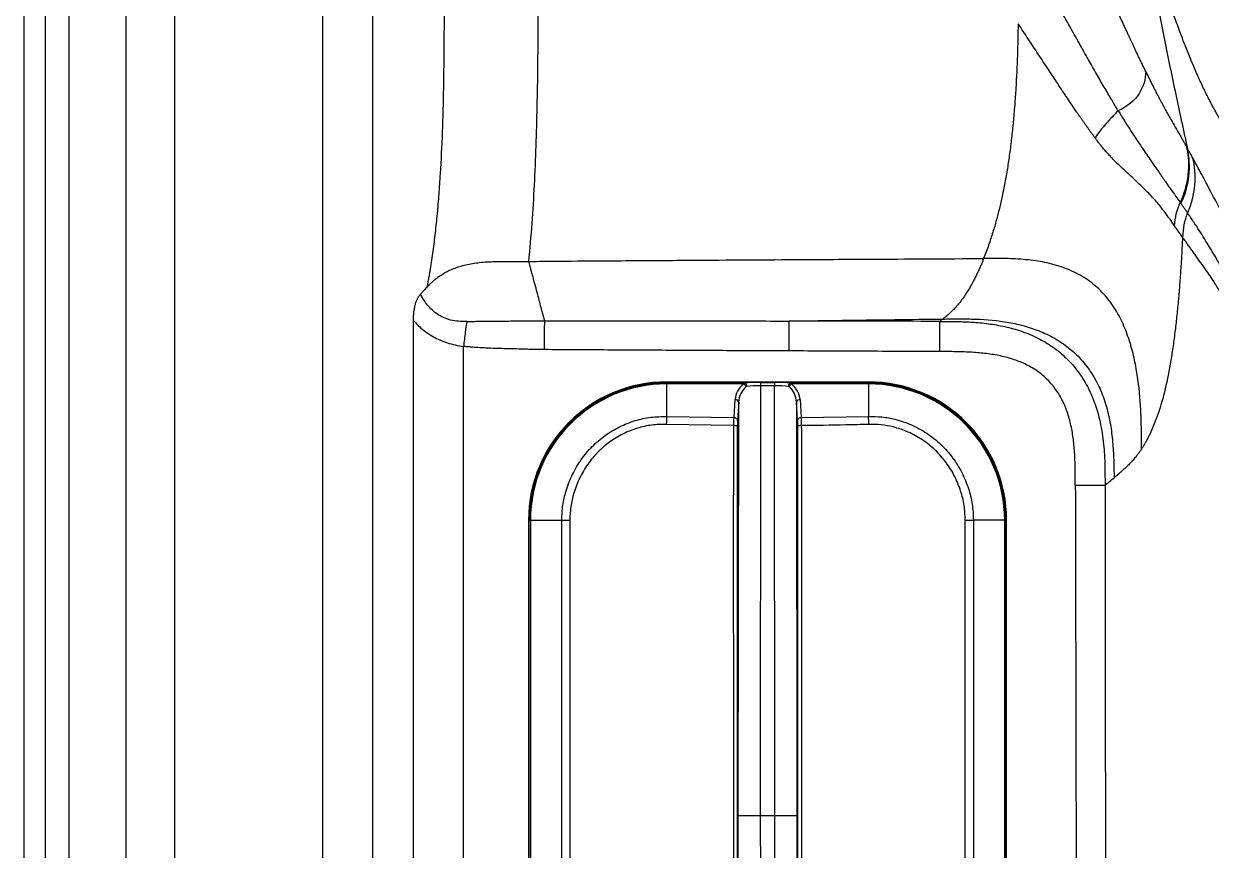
# Model space of a CAD drawing. Extents: x 0 to 84, y -21 to 126.
# Drawn here: x 0 to 10.22, y 47.45 to 54.56 of the extents above; entities that cross this region are included whole.
import ezdxf

# ---------------------------------------------------------------- set-up
doc = ezdxf.new("R2010")
doc.units = 0
doc.header["$MEASUREMENT"] = 0
doc.layers.add('1', color=4, linetype='Continuous')

# ---------------------------------------------------------------- blocks, each defined once
blk = doc.blocks.new('PRODIGY')
at = {"layer": '1', "color": 4, "linetype": 'Continuous', "lineweight": 25}
blk.add_line((0, 75.05), (0, 2.999), dxfattribs=at)
at = {"layer": '1', "color": 3, "linetype": 'Continuous', "lineweight": 25}
for p, q in [((0.184, 74.633), (0.184, 3.416)), ((0.387, 74.357), (0.387, 3.693)), ((0.878, 73.724), (0.878, 4.326)), ((1.296, 73.215), (1.296, 4.835)), ((2.57, 71.802), (2.57, 39.025)), ((3, 71.802), (3, 39.025)), ((3.355, 43.676), (3.355, 52.007)), ((3.785, 43.873), (3.785, 51.783)), ((5.533, 51.476), (5.533, 51.469)), ((7.27, 51.476), (5.533, 51.476)), ((5.533, 51.46), (5.533, 51.469)), ((5.533, 51.469), (6.202, 51.469)), ((5.533, 51.46), (5.533, 51.18)), ((6.196, 51.46), (5.533, 51.46)), ((6.342, 51.444), (6.339, 47.743)), ((6.342, 51.473), (6.342, 51.444)), ((6.342, 51.473), (6.461, 51.473)), ((6.461, 51.444), (6.342, 51.444)), ((6.461, 51.473), (6.461, 51.444)), ((6.464, 47.743), (6.461, 51.444)), ((6.601, 51.469), (7.27, 51.469)), ((7.27, 51.46), (6.607, 51.46)), ((7.27, 51.476), (7.27, 51.469)), ((7.27, 51.46), (7.27, 51.469)), ((7.27, 51.46), (7.27, 51.18)), ((6.113, 51.17), (6.123, 51.325)), ((6.681, 51.325), (6.69, 51.17)), ((6.153, 51.303), (6.143, 51.147)), ((6.149, 47.743), (6.153, 51.303)), ((6.651, 51.303), (6.654, 47.743)), ((6.66, 51.147), (6.651, 51.303)), ((6.111, 51.101), (5.53, 51.112)), ((5.533, 51.18), (6.113, 51.17)), ((6.69, 51.17), (7.27, 51.18)), ((4.344, 50.288), (4.351, 50.288)), ((4.344, 50.288), (4.344, 45.198)), ((4.351, 50.288), (4.361, 50.288)), ((4.351, 45.198), (4.351, 50.288)), ((4.361, 50.288), (4.63, 50.288)), ((4.361, 50.288), (4.361, 45.198)), ((4.63, 50.288), (4.7, 50.288)), ((4.63, 45.198), (4.63, 50.288)), ((4.7, 50.288), (4.7, 45.198)), ((8.103, 50.288), (8.173, 50.288)), ((8.103, 45.198), (8.103, 50.288)), ((8.442, 50.288), (8.173, 50.288)), ((8.173, 50.288), (8.173, 45.198)), ((8.442, 45.198), (8.442, 50.288)), ((8.442, 50.288), (8.452, 50.288)), ((8.452, 50.288), (8.452, 45.198)), ((8.459, 50.288), (8.452, 50.288)), ((8.459, 45.198), (8.459, 50.288)), ((6.153, 44.183), (6.149, 47.743)), ((6.339, 47.743), (6.149, 47.743)), ((6.339, 47.743), (6.342, 44.041)), ((6.464, 47.743), (6.339, 47.743)), ((6.461, 44.041), (6.464, 47.743)), ((6.654, 47.743), (6.464, 47.743)), ((6.654, 47.743), (6.651, 44.183))]:
    blk.add_line(p, q, dxfattribs=at)
for centre, radius, start, end in [((5.533, 50.288), 1.189, 90, 180), ((5.533, 50.288), 1.181, 90, 180), ((5.533, 50.288), 1.172, 90, 180), ((6.172, 51.418), 0.0485, 23.7858, 59.6806), ((6.193, 51.442), 0.0287, 355.137, 70.5839), ((6.61, 51.442), 0.0287, 109.4161, 184.863), ((6.631, 51.418), 0.0485, 120.3194, 156.2142), ((7.27, 50.288), 1.189, 0, 90), ((7.27, 50.288), 1.181, 0, 90), ((7.27, 50.288), 1.172, 0, 90), ((6.125, 51.297), 0.0283, 11.3212, 94.4408), ((6.678, 51.297), 0.0283, 85.5592, 168.6788), ((7.64, 51.054), 2.111, 176.5583, 178.4084), ((6.118, 50.982), 0.119, 78.5673, 93.1635), ((6.115, 51.141), 0.0283, 11.3136, 94.4442), ((6.688, 51.141), 0.0283, 85.5558, 168.6864), ((6.685, 50.982), 0.119, 86.8365, 101.4327), ((5.163, 51.054), 2.111, 1.5916, 3.4417)]:
    blk.add_arc(centre, radius, start, end, dxfattribs=at)
for centre, major_axis, ratio, start_param, end_param in [((6.342, 51.315), (0.22, 0.001), 0.878974, 2.293313, 3.084043), ((6.342, 51.292), (0.005, 0.194), 0.98006, 0.751525, 1.542255), ((6.342, 51.454), (0.22, 0), 0.087624, 1.570705, 2.259727), ((6.342, 51.424), (0.19, 0), 0.104015, 1.570675, 2.259698), ((6.461, 51.454), (0.22, 0), 0.087624, 0.881865, 1.570888), ((6.461, 51.424), (0.19, 0), 0.104015, 0.881895, 1.570917), ((6.461, 51.292), (-0.005, 0.194), 0.98006, 4.740931, 5.531661), ((6.461, 51.315), (0.22, -0.001), 0.878974, 0.05755, 0.848279)]:
    blk.add_ellipse(centre, major_axis=major_axis, ratio=ratio, start_param=start_param, end_param=end_param, dxfattribs=at)
for points, knots in [([(9.642, 55.398), (9.645, 55.374), (9.653, 55.326), (9.664, 55.256), (9.675, 55.189), (9.685, 55.126), (9.696, 55.065), (9.706, 55.008), (9.715, 54.953), (9.736, 54.836), (9.77, 54.658), (9.817, 54.421), (9.865, 54.186), (9.913, 53.956), (9.963, 53.723), (9.997, 53.569), (10.014, 53.489)], [0, 0, 0, 0, 0.038056, 0.074508, 0.109355, 0.142595, 0.174229, 0.204254, 0.232669, 0.259474, 0.388228, 0.511954, 0.633461, 0.758118, 0.874025, 1, 1, 1, 1]), ([(10.416, 53.565), (10.413, 53.569), (10.407, 53.576), (10.398, 53.587), (10.389, 53.599), (10.38, 53.611), (10.37, 53.624), (10.361, 53.636), (10.352, 53.65), (10.343, 53.663), (10.333, 53.677), (10.324, 53.691), (10.315, 53.706), (10.305, 53.721), (10.296, 53.736), (10.287, 53.752), (10.277, 53.768), (10.268, 53.784), (10.259, 53.8), (10.25, 53.817), (10.24, 53.834), (10.231, 53.851), (10.222, 53.868), (10.213, 53.886), (10.189, 53.932), (10.151, 54.008), (10.1, 54.119), (10.051, 54.235), (10.013, 54.326), (9.982, 54.407), (9.959, 54.466), (9.933, 54.536), (9.907, 54.606), (9.868, 54.714), (9.824, 54.842), (9.775, 54.987), (9.73, 55.123), (9.69, 55.247), (9.66, 55.339), (9.646, 55.384), (9.642, 55.398)], [0, 0, 0, 0, 0.010248, 0.020501, 0.030766, 0.041052, 0.051367, 0.06172, 0.072115, 0.082556, 0.093047, 0.103587, 0.114172, 0.124797, 0.135452, 0.146125, 0.156802, 0.167485, 0.178181, 0.188895, 0.19963, 0.210389, 0.221174, 0.231985, 0.242818, 0.305327, 0.368201, 0.431256, 0.494487, 0.514737, 0.55781, 0.586309, 0.621156, 0.664976, 0.74773, 0.809815, 0.874015, 0.939337, 0.981312, 1, 1, 1, 1]), ([(3.473, 52.295), (3.475, 52.308), (3.48, 52.335), (3.487, 52.374), (3.494, 52.411), (3.502, 52.462), (3.512, 52.525), (3.527, 52.629), (3.544, 52.762), (3.561, 52.925), (3.575, 53.094), (3.591, 53.328), (3.606, 53.633), (3.615, 54.01), (3.619, 54.33), (3.62, 54.596), (3.621, 54.79), (3.621, 55.002), (3.621, 55.141), (3.621, 55.222)], [0, 0, 0, 0, 0.01443, 0.02842, 0.041973, 0.05509, 0.082082, 0.109455, 0.164274, 0.221257, 0.278187, 0.338167, 0.460583, 0.588406, 0.721271, 0.785045, 0.858677, 0.917458, 1, 1, 1, 1]), ([(4.347, 52.514), (4.368, 52.731), (4.384, 52.95), (4.407, 53.395), (4.414, 53.619), (4.424, 54.072), (4.426, 54.301), (4.428, 54.648), (4.428, 54.765), (4.429, 54.998), (4.429, 55.116), (4.429, 55.234)], [0, 0, 0, 0, 0.25, 0.25, 0.5, 0.5, 0.75, 0.75, 0.875, 0.875, 1, 1, 1, 1]), ([(9.656, 54.148), (9.653, 54.154), (9.648, 54.165), (9.64, 54.181), (9.632, 54.197), (9.624, 54.213), (9.617, 54.229), (9.609, 54.244), (9.602, 54.259), (9.595, 54.274), (9.588, 54.289), (9.581, 54.303), (9.575, 54.317), (9.568, 54.331), (9.562, 54.344), (9.556, 54.357), (9.55, 54.37), (9.544, 54.382), (9.539, 54.394), (9.533, 54.406), (9.528, 54.417), (9.523, 54.427), (9.519, 54.438), (9.514, 54.448), (9.51, 54.457), (9.505, 54.466), (9.501, 54.475), (9.498, 54.483), (9.494, 54.49), (9.491, 54.497), (9.488, 54.504), (9.485, 54.51), (9.482, 54.516), (9.48, 54.521), (9.477, 54.526), (9.475, 54.531), (9.474, 54.534), (9.472, 54.538), (9.471, 54.541), (9.47, 54.543), (9.469, 54.545), (9.451, 54.583), (9.416, 54.659), (9.368, 54.761), (9.326, 54.851), (9.288, 54.93), (9.263, 54.983), (9.251, 55.009)], [0, 0, 0, 0, 0.021815, 0.043123, 0.063942, 0.084282, 0.104149, 0.123548, 0.142478, 0.160938, 0.178924, 0.196435, 0.213465, 0.23001, 0.246066, 0.261629, 0.276696, 0.291261, 0.305322, 0.318875, 0.331917, 0.344444, 0.356454, 0.367944, 0.378909, 0.389347, 0.399251, 0.408618, 0.417443, 0.425724, 0.433456, 0.440637, 0.447263, 0.453334, 0.458845, 0.463797, 0.468186, 0.472012, 0.475274, 0.477969, 0.480099, 0.481661, 0.608873, 0.737759, 0.824708, 0.912064, 1, 1, 1, 1]), ([(9.419, 53.81), (9.415, 53.816), (9.408, 53.829), (9.397, 53.848), (9.385, 53.867), (9.373, 53.887), (9.355, 53.917), (9.33, 53.96), (9.298, 54.014), (9.265, 54.071), (9.22, 54.149), (9.173, 54.233), (9.122, 54.321), (9.082, 54.394), (9.041, 54.466), (8.99, 54.557), (8.933, 54.658), (8.89, 54.735), (8.87, 54.77)], [0, 0, 0, 0, 0.020751, 0.041882, 0.063432, 0.085431, 0.107902, 0.162035, 0.222572, 0.281859, 0.342365, 0.468099, 0.542032, 0.615894, 0.690563, 0.765803, 0.893647, 1, 1, 1, 1]), ([(8.558, 54.559), (8.556, 54.472), (8.554, 54.381), (8.548, 54.194), (8.544, 54.099), (8.535, 53.955), (8.532, 53.907), (8.524, 53.81), (8.52, 53.762), (8.511, 53.667), (8.506, 53.621), (8.496, 53.53), (8.49, 53.485), (8.478, 53.398), (8.472, 53.355), (8.462, 53.293), (8.458, 53.272), (8.451, 53.231), (8.447, 53.211), (8.436, 53.151), (8.428, 53.113), (8.413, 53.039), (8.405, 53.004), (8.388, 52.936), (8.379, 52.902), (8.365, 52.851), (8.361, 52.834), (8.351, 52.8), (8.345, 52.782), (8.329, 52.729), (8.317, 52.692), (8.291, 52.617), (8.277, 52.579), (8.261, 52.539)], [0, 0, 0, 0, 0.125, 0.125, 0.25, 0.25, 0.3125, 0.3125, 0.375, 0.375, 0.4375, 0.4375, 0.5, 0.5, 0.5625, 0.5625, 0.59375, 0.59375, 0.625, 0.625, 0.6875, 0.6875, 0.75, 0.75, 0.8125, 0.8125, 0.84375, 0.84375, 0.875, 0.875, 0.9375, 0.9375, 1, 1, 1, 1]), ([(9.22, 53.577), (9.215, 53.583), (9.205, 53.597), (9.19, 53.617), (9.175, 53.638), (9.16, 53.66), (9.145, 53.681), (9.129, 53.704), (9.113, 53.727), (9.096, 53.75), (9.08, 53.774), (9.055, 53.81), (9.022, 53.858), (8.982, 53.918), (8.94, 53.98), (8.886, 54.063), (8.816, 54.169), (8.731, 54.297), (8.645, 54.428), (8.587, 54.515), (8.558, 54.559)], [0, 0, 0, 0, 0.021281, 0.042967, 0.065067, 0.087592, 0.110552, 0.133954, 0.157807, 0.182118, 0.20689, 0.232128, 0.292149, 0.354375, 0.415893, 0.481001, 0.602996, 0.736712, 0.868182, 1, 1, 1, 1]), ([(9.656, 54.148), (9.659, 54.142), (9.664, 54.13), (9.673, 54.113), (9.681, 54.096), (9.69, 54.079), (9.698, 54.062), (9.707, 54.045), (9.715, 54.029), (9.723, 54.013), (9.731, 53.998), (9.739, 53.982), (9.746, 53.967), (9.754, 53.952), (9.762, 53.938), (9.769, 53.923), (9.783, 53.897), (9.803, 53.861), (9.827, 53.816), (9.85, 53.774), (9.879, 53.724), (9.913, 53.665), (9.943, 53.614), (9.965, 53.574), (9.981, 53.547), (9.996, 53.521), (10.005, 53.505), (10.01, 53.497)], [0, 0, 0, 0, 0.0159855, 0.0319623, 0.0479339, 0.0639037, 0.0798756, 0.0958534, 0.1118409, 0.1278423, 0.1438617, 0.1599032, 0.1759713, 0.1920702, 0.2082043, 0.224378, 0.2405958, 0.2986225, 0.3595535, 0.4182803, 0.480758, 0.6000624, 0.7337798, 0.8022047, 0.8693764, 0.9353153, 1, 1, 1, 1]), ([(9.419, 53.81), (9.383, 53.776), (9.348, 53.738), (9.28, 53.659), (9.248, 53.618), (9.22, 53.577)], [0, 0, 0, 0, 0.5, 0.5, 1, 1, 1, 1]), ([(9.419, 53.81), (9.453, 53.754), (9.486, 53.701), (9.551, 53.602), (9.581, 53.556), (9.639, 53.471), (9.666, 53.431), (9.716, 53.359), (9.739, 53.326), (9.77, 53.28), (9.78, 53.265), (9.8, 53.237), (9.809, 53.224), (9.827, 53.198), (9.836, 53.185), (9.852, 53.161), (9.86, 53.15), (9.884, 53.116), (9.899, 53.096), (9.927, 53.057), (9.94, 53.039), (9.953, 53.021)], [0, 0, 0, 0, 0.125, 0.125, 0.25, 0.25, 0.375, 0.375, 0.5, 0.5, 0.5625, 0.5625, 0.625, 0.625, 0.6875, 0.6875, 0.75, 0.75, 0.875, 0.875, 1, 1, 1, 1]), ([(9.904, 52.82), (9.9, 52.825), (9.893, 52.836), (9.882, 52.852), (9.871, 52.868), (9.859, 52.885), (9.847, 52.901), (9.835, 52.917), (9.823, 52.934), (9.811, 52.95), (9.792, 52.974), (9.766, 53.006), (9.72, 53.06), (9.666, 53.117), (9.603, 53.178), (9.552, 53.226), (9.499, 53.275), (9.442, 53.327), (9.394, 53.373), (9.356, 53.413), (9.327, 53.444), (9.299, 53.476), (9.275, 53.504), (9.255, 53.53), (9.237, 53.553), (9.225, 53.569), (9.22, 53.577)], [0, 0, 0, 0, 0.03338, 0.066303, 0.098767, 0.130765, 0.162288, 0.193329, 0.223874, 0.253915, 0.283438, 0.353035, 0.419425, 0.549573, 0.613887, 0.672602, 0.733297, 0.787951, 0.842966, 0.869909, 0.896444, 0.922451, 0.948626, 0.965437, 0.982553, 1, 1, 1, 1]), ([(9.953, 53.021), (9.989, 53.096), (10.012, 53.176), (10.031, 53.337), (10.027, 53.419), (10.01, 53.497)], [0, 0, 0, 0, 0.5, 0.5, 1, 1, 1, 1]), ([(9.959, 53.012), (9.995, 53.087), (10.018, 53.167), (10.036, 53.329), (10.032, 53.411), (10.014, 53.489)], [0, 0, 0, 0, 0.5, 0.5, 1, 1, 1, 1]), ([(10.057, 53.412), (10.05, 53.425), (10.043, 53.437), (10.032, 53.457), (10.029, 53.463), (10.021, 53.476), (10.018, 53.483), (10.014, 53.489)], [0, 0, 0, 0, 0.5, 0.5, 0.75, 0.75, 1, 1, 1, 1]), ([(10.057, 53.412), (10.077, 53.333), (10.083, 53.252), (10.069, 53.089), (10.049, 53.008), (10.016, 52.932)], [0, 0, 0, 0, 0.5, 0.5, 1, 1, 1, 1]), ([(10.665, 52.365), (10.657, 52.376), (10.649, 52.388), (10.633, 52.41), (10.625, 52.421), (10.603, 52.453), (10.589, 52.474), (10.568, 52.504), (10.562, 52.514), (10.552, 52.529), (10.548, 52.534), (10.542, 52.544), (10.538, 52.549), (10.532, 52.559), (10.529, 52.564), (10.522, 52.573), (10.519, 52.578), (10.513, 52.588), (10.51, 52.593), (10.503, 52.603), (10.5, 52.608), (10.494, 52.618), (10.491, 52.623), (10.485, 52.632), (10.482, 52.637), (10.472, 52.652), (10.466, 52.662), (10.448, 52.691), (10.437, 52.711), (10.413, 52.751), (10.401, 52.771), (10.378, 52.812), (10.366, 52.833), (10.331, 52.897), (10.308, 52.94), (10.261, 53.028), (10.238, 53.073), (10.207, 53.131), (10.201, 53.142), (10.189, 53.166), (10.183, 53.178), (10.164, 53.213), (10.151, 53.237), (10.125, 53.286), (10.112, 53.311), (10.085, 53.361), (10.071, 53.386), (10.057, 53.412)], [0, 0, 0, 0, 0.03125, 0.03125, 0.0625, 0.0625, 0.125, 0.125, 0.15625, 0.15625, 0.171875, 0.171875, 0.1875, 0.1875, 0.203125, 0.203125, 0.21875, 0.21875, 0.234375, 0.234375, 0.25, 0.25, 0.265625, 0.265625, 0.28125, 0.28125, 0.3125, 0.3125, 0.375, 0.375, 0.4375, 0.4375, 0.5, 0.5, 0.625, 0.625, 0.75, 0.75, 0.78125, 0.78125, 0.8125, 0.8125, 0.875, 0.875, 0.9375, 0.9375, 1, 1, 1, 1]), ([(10.016, 52.932), (10.011, 52.939), (10.001, 52.953), (9.987, 52.973), (9.973, 52.993), (9.964, 53.006), (9.959, 53.012)], [0, 0, 0, 0, 0.263498, 0.518007, 0.763519, 1, 1, 1, 1]), ([(10.016, 52.932), (10.002, 52.9), (9.992, 52.865), (9.978, 52.794), (9.974, 52.758), (9.973, 52.722)], [0, 0, 0, 0, 0.5, 0.5, 1, 1, 1, 1]), ([(10.629, 51.872), (10.627, 51.877), (10.621, 51.887), (10.613, 51.902), (10.605, 51.917), (10.596, 51.933), (10.588, 51.949), (10.579, 51.965), (10.57, 51.982), (10.553, 52.013), (10.528, 52.059), (10.497, 52.118), (10.464, 52.178), (10.433, 52.236), (10.399, 52.298), (10.365, 52.361), (10.327, 52.429), (10.289, 52.496), (10.249, 52.565), (10.207, 52.635), (10.164, 52.705), (10.125, 52.768), (10.092, 52.818), (10.066, 52.858), (10.041, 52.895), (10.024, 52.92), (10.016, 52.932)], [0, 0, 0, 0, 0.013457, 0.027514, 0.042138, 0.057309, 0.073025, 0.089303, 0.10618, 0.123706, 0.184129, 0.248203, 0.3094, 0.372905, 0.428714, 0.497801, 0.560277, 0.622786, 0.689021, 0.748009, 0.813166, 0.873672, 0.907803, 0.940299, 0.971025, 1, 1, 1, 1]), ([(9.973, 52.722), (9.969, 52.728), (9.961, 52.739), (9.949, 52.755), (9.938, 52.772), (9.926, 52.788), (9.915, 52.804), (9.908, 52.815), (9.904, 52.82)], [0, 0, 0, 0, 0.17802, 0.351251, 0.519919, 0.684193, 0.844193, 1, 1, 1, 1]), ([(9.973, 52.722), (9.972, 52.71), (9.971, 52.687), (9.969, 52.652), (9.967, 52.618), (9.966, 52.584), (9.964, 52.551), (9.962, 52.518), (9.96, 52.485), (9.955, 52.418), (9.948, 52.319), (9.937, 52.184), (9.924, 52.052), (9.909, 51.918), (9.892, 51.787), (9.865, 51.614), (9.825, 51.412), (9.775, 51.237), (9.73, 51.115), (9.702, 51.05), (9.68, 51.006), (9.666, 50.978), (9.651, 50.951), (9.636, 50.925), (9.625, 50.909), (9.62, 50.901)], [0, 0, 0, 0, 0.014591, 0.029033, 0.043329, 0.057479, 0.071484, 0.085346, 0.099067, 0.112648, 0.170644, 0.227674, 0.289251, 0.349257, 0.414194, 0.478075, 0.612296, 0.747318, 0.81219, 0.877761, 0.901808, 0.926048, 0.95049, 0.975138, 1, 1, 1, 1]), ([(10.58, 51.693), (10.579, 51.696), (10.577, 51.704), (10.573, 51.715), (10.569, 51.727), (10.565, 51.738), (10.561, 51.749), (10.556, 51.761), (10.549, 51.78), (10.538, 51.807), (10.519, 51.851), (10.495, 51.904), (10.466, 51.963), (10.435, 52.022), (10.404, 52.077), (10.371, 52.134), (10.337, 52.191), (10.3, 52.25), (10.262, 52.31), (10.222, 52.371), (10.178, 52.435), (10.133, 52.498), (10.093, 52.555), (10.062, 52.599), (10.039, 52.63), (10.017, 52.661), (9.995, 52.691), (9.98, 52.712), (9.973, 52.722)], [0, 0, 0, 0, 0.00801, 0.016302, 0.024874, 0.033724, 0.04285, 0.052251, 0.061925, 0.091271, 0.123085, 0.181505, 0.247545, 0.306032, 0.371989, 0.428628, 0.497149, 0.559741, 0.622376, 0.690569, 0.747845, 0.814376, 0.873612, 0.901325, 0.92779, 0.953039, 0.9771, 1, 1, 1, 1]), ([(4.347, 52.514), (4.433, 52.515), (4.661, 52.517), (5.086, 52.52), (5.586, 52.523), (6.103, 52.527), (6.653, 52.53), (7.371, 52.534), (7.931, 52.537), (8.261, 52.539)], [0, 0, 0, 0, 0.0661614, 0.1746821, 0.3254313, 0.449573, 0.5709132, 0.7467566, 1, 1, 1, 1]), ([(8.261, 52.539), (8.257, 52.53), (8.25, 52.511), (8.238, 52.482), (8.225, 52.452), (8.21, 52.42), (8.194, 52.387), (8.175, 52.348), (8.14, 52.283), (8.098, 52.218), (8.046, 52.148), (8.005, 52.102), (7.966, 52.064), (7.937, 52.04), (7.919, 52.026), (7.909, 52.018)], [0, 0, 0, 0, 0.035666, 0.074099, 0.115213, 0.158914, 0.205091, 0.253629, 0.325629, 0.497131, 0.580779, 0.742601, 0.827402, 0.913549, 1, 1, 1, 1]), ([(9.62, 50.901), (9.62, 50.95), (9.62, 51), (9.618, 51.099), (9.617, 51.149), (9.611, 51.298), (9.603, 51.398), (9.582, 51.548), (9.574, 51.598), (9.553, 51.697), (9.541, 51.747), (9.512, 51.844), (9.496, 51.893), (9.456, 51.988), (9.433, 52.035), (9.381, 52.124), (9.352, 52.167), (9.302, 52.226), (9.284, 52.245), (9.247, 52.282), (9.227, 52.3), (9.166, 52.35), (9.122, 52.379), (9.028, 52.43), (8.978, 52.451), (8.876, 52.485), (8.822, 52.499), (8.713, 52.519), (8.658, 52.526), (8.545, 52.535), (8.488, 52.538), (8.374, 52.54), (8.317, 52.539), (8.261, 52.539)], [0, 0, 0, 0, 0.0625, 0.0625, 0.125, 0.125, 0.25, 0.25, 0.3125, 0.3125, 0.375, 0.375, 0.4375, 0.4375, 0.5, 0.5, 0.5625, 0.5625, 0.59375, 0.59375, 0.625, 0.625, 0.6875, 0.6875, 0.75, 0.75, 0.8125, 0.8125, 0.875, 0.875, 0.9375, 0.9375, 1, 1, 1, 1]), ([(3.473, 52.295), (3.473, 52.296), (3.476, 52.298), (3.481, 52.304), (3.49, 52.313), (3.502, 52.324), (3.514, 52.336), (3.525, 52.346), (3.535, 52.355), (3.544, 52.361), (3.55, 52.366), (3.554, 52.37), (3.559, 52.373), (3.565, 52.378), (3.582, 52.39), (3.624, 52.418), (3.698, 52.455), (3.803, 52.487), (3.922, 52.507), (4.031, 52.513), (4.124, 52.514), (4.184, 52.514), (4.234, 52.514), (4.27, 52.514), (4.308, 52.514), (4.333, 52.514), (4.347, 52.514)], [0, 0, 0, 0, 0.00448, 0.014693, 0.029384, 0.058774, 0.078523, 0.097986, 0.117386, 0.132124, 0.139888, 0.148202, 0.155307, 0.161939, 0.176778, 0.236551, 0.357915, 0.4816, 0.607609, 0.736038, 0.797978, 0.86688, 0.898196, 0.933157, 0.963346, 1, 1, 1, 1]), ([(4.484, 52.003), (4.483, 52.006), (4.481, 52.012), (4.479, 52.021), (4.476, 52.03), (4.474, 52.04), (4.471, 52.049), (4.468, 52.059), (4.466, 52.07), (4.463, 52.08), (4.456, 52.105), (4.445, 52.146), (4.428, 52.211), (4.409, 52.282), (4.392, 52.345), (4.378, 52.397), (4.368, 52.435), (4.358, 52.474), (4.351, 52.5), (4.347, 52.514)], [0, 0, 0, 0, 0.029794, 0.05907, 0.087832, 0.116089, 0.143858, 0.171158, 0.19801, 0.224436, 0.25046, 0.377851, 0.50399, 0.630151, 0.755085, 0.815957, 0.878657, 0.93398, 1, 1, 1, 1]), ([(3.355, 52.007), (3.355, 52.018), (3.355, 52.04), (3.357, 52.074), (3.361, 52.107), (3.368, 52.139), (3.377, 52.168), (3.388, 52.194), (3.399, 52.212), (3.408, 52.224), (3.413, 52.229), (3.415, 52.232)], [0, 0, 0, 0, 0.122098, 0.246432, 0.375756, 0.501376, 0.629348, 0.75476, 0.878119, 0.939166, 1, 1, 1, 1]), ([(3.473, 52.295), (3.468, 52.29), (3.458, 52.28), (3.444, 52.265), (3.43, 52.249), (3.42, 52.238), (3.415, 52.232)], [0, 0, 0, 0, 0.24093, 0.487888, 0.7409, 1, 1, 1, 1]), ([(3.812, 51.997), (3.787, 51.997), (3.763, 51.997), (3.717, 52.001), (3.695, 52.004), (3.652, 52.015), (3.631, 52.022), (3.593, 52.04), (3.576, 52.05), (3.543, 52.072), (3.528, 52.084), (3.5, 52.11), (3.487, 52.124), (3.452, 52.167), (3.432, 52.199), (3.415, 52.232)], [0, 0, 0, 0, 0.125, 0.125, 0.25, 0.25, 0.375, 0.375, 0.5, 0.5, 0.625, 0.625, 0.75, 0.75, 1, 1, 1, 1]), ([(7.909, 52.018), (7.956, 52.019), (8.003, 52.02), (8.097, 52.019), (8.145, 52.019), (8.288, 52.014), (8.383, 52.006), (8.524, 51.981), (8.571, 51.97), (8.664, 51.944), (8.711, 51.928), (8.778, 51.9), (8.8, 51.89), (8.844, 51.868), (8.865, 51.856), (8.928, 51.819), (8.968, 51.791), (9.043, 51.729), (9.079, 51.694), (9.143, 51.619), (9.173, 51.579), (9.225, 51.495), (9.248, 51.451), (9.287, 51.359), (9.304, 51.311), (9.332, 51.213), (9.343, 51.163), (9.36, 51.062), (9.366, 51.011), (9.375, 50.909), (9.378, 50.857), (9.382, 50.755), (9.383, 50.704), (9.384, 50.653)], [0, 0, 0, 0, 0.0625, 0.0625, 0.125, 0.125, 0.25, 0.25, 0.3125, 0.3125, 0.375, 0.375, 0.40625, 0.40625, 0.4375, 0.4375, 0.5, 0.5, 0.5625, 0.5625, 0.625, 0.625, 0.6875, 0.6875, 0.75, 0.75, 0.8125, 0.8125, 0.875, 0.875, 0.9375, 0.9375, 1, 1, 1, 1]), ([(3.355, 52.007), (3.365, 51.994), (3.377, 51.981), (3.401, 51.956), (3.414, 51.944), (3.443, 51.92), (3.458, 51.909), (3.49, 51.887), (3.507, 51.876), (3.543, 51.856), (3.562, 51.847), (3.602, 51.829), (3.624, 51.821), (3.667, 51.807), (3.69, 51.801), (3.737, 51.79), (3.761, 51.786), (3.785, 51.783)], [0, 0, 0, 0, 0.125, 0.125, 0.25, 0.25, 0.375, 0.375, 0.5, 0.5, 0.625, 0.625, 0.75, 0.75, 0.875, 0.875, 1, 1, 1, 1]), ([(3.812, 51.997), (3.808, 51.972), (3.804, 51.939), (3.795, 51.865), (3.79, 51.824), (3.785, 51.783)], [0, 0, 0, 0, 0.5, 0.5, 1, 1, 1, 1]), ([(3.812, 51.997), (3.819, 51.997), (3.831, 51.997), (3.858, 51.998), (3.904, 51.999), (3.971, 51.999), (4.055, 52), (4.155, 52.001), (4.25, 52.002), (4.329, 52.003), (4.376, 52.003), (4.412, 52.003), (4.447, 52.003), (4.471, 52.003), (4.484, 52.003)], [0, 0, 0, 0, 0.03224, 0.057461, 0.117675, 0.241412, 0.355122, 0.492753, 0.685918, 0.782938, 0.843991, 0.89204, 0.945916, 1, 1, 1, 1]), ([(4.482, 51.755), (4.482, 51.781), (4.482, 51.807), (4.482, 51.856), (4.483, 51.88), (4.483, 51.923), (4.483, 51.943), (4.483, 51.977), (4.484, 51.992), (4.484, 52.003)], [0, 0, 0, 0, 0.25, 0.25, 0.5, 0.5, 0.75, 0.75, 1, 1, 1, 1]), ([(4.484, 52.003), (4.567, 52.003), (4.743, 52.003), (5.009, 52.003), (5.275, 52.003), (5.575, 52.002), (5.903, 52.002), (6.256, 52.002), (6.481, 52.001), (6.588, 52.001)], [0, 0, 0, 0, 0.1182168, 0.2518962, 0.3790017, 0.4971619, 0.6793635, 0.8470597, 1, 1, 1, 1]), ([(6.587, 51.744), (6.587, 51.771), (6.587, 51.799), (6.588, 51.852), (6.588, 51.877), (6.588, 51.923), (6.588, 51.944), (6.588, 51.978), (6.588, 51.991), (6.588, 52.001)], [0, 0, 0, 0, 0.25, 0.25, 0.5, 0.5, 0.75, 0.75, 1, 1, 1, 1]), ([(6.588, 52.001), (6.809, 52.004), (7.03, 52.007), (7.47, 52.013), (7.69, 52.016), (7.909, 52.018)], [0, 0, 0, 0, 0.5, 0.5, 1, 1, 1, 1]), ([(7.883, 51.738), (7.883, 51.767), (7.883, 51.795), (7.883, 51.849), (7.883, 51.875), (7.883, 51.921), (7.883, 51.942), (7.883, 51.976), (7.883, 51.989), (7.884, 51.998)], [0, 0, 0, 0, 0.25, 0.25, 0.5, 0.5, 0.75, 0.75, 1, 1, 1, 1]), ([(7.884, 51.998), (7.899, 51.998), (7.931, 51.998), (7.978, 51.998), (8.024, 51.997), (8.069, 51.996), (8.114, 51.994), (8.192, 51.99), (8.302, 51.98), (8.446, 51.955), (8.588, 51.916), (8.728, 51.858), (8.858, 51.781), (8.975, 51.684), (9.076, 51.569), (9.156, 51.441), (9.217, 51.302), (9.255, 51.175), (9.284, 51.03), (9.297, 50.911), (9.303, 50.8), (9.305, 50.731), (9.305, 50.66), (9.306, 50.613), (9.306, 50.589)], [0, 0, 0, 0, 0.020265, 0.040268, 0.060003, 0.079463, 0.098641, 0.117532, 0.179412, 0.239788, 0.304582, 0.368887, 0.433024, 0.497531, 0.56243, 0.628029, 0.690985, 0.756199, 0.79814, 0.880145, 0.909408, 0.939948, 0.968837, 1, 1, 1, 1]), ([(4.482, 51.755), (4.471, 51.756), (4.448, 51.756), (4.408, 51.757), (4.361, 51.757), (4.295, 51.759), (4.219, 51.761), (4.139, 51.763), (4.069, 51.765), (4.007, 51.767), (3.951, 51.77), (3.901, 51.773), (3.857, 51.776), (3.819, 51.779), (3.796, 51.782), (3.785, 51.783)], [0, 0, 0, 0, 0.044685, 0.101187, 0.169508, 0.249647, 0.382868, 0.497365, 0.594864, 0.683787, 0.764138, 0.835924, 0.899153, 0.953839, 1, 1, 1, 1]), ([(6.587, 51.744), (6.396, 51.744), (6.043, 51.746), (5.511, 51.749), (5.001, 51.752), (4.652, 51.754), (4.482, 51.755)], [0, 0, 0, 0, 0.2727988, 0.5028011, 0.757699, 1, 1, 1, 1]), ([(7.883, 51.738), (7.663, 51.739), (7.232, 51.741), (6.8, 51.743), (6.587, 51.744)], [0, 0, 0, 0, 0.507531, 1, 1, 1, 1]), ([(9.05, 50.589), (9.05, 50.612), (9.05, 50.658), (9.049, 50.747), (9.046, 50.854), (9.035, 50.98), (9.015, 51.103), (8.983, 51.218), (8.938, 51.326), (8.878, 51.423), (8.804, 51.507), (8.717, 51.578), (8.618, 51.634), (8.508, 51.676), (8.392, 51.706), (8.269, 51.724), (8.144, 51.734), (8.041, 51.737), (7.954, 51.738), (7.909, 51.738), (7.883, 51.738)], [0, 0, 0, 0, 0.036444, 0.070191, 0.13663, 0.201527, 0.264726, 0.327339, 0.385657, 0.444, 0.500936, 0.557811, 0.616568, 0.674949, 0.737935, 0.801047, 0.865458, 0.931006, 0.959718, 1, 1, 1, 1]), ([(10.58, 51.693), (10.579, 51.646), (10.578, 51.553), (10.575, 51.414), (10.572, 51.275), (10.57, 51.138), (10.567, 51.001), (10.564, 50.866), (10.562, 50.731), (10.559, 50.597), (10.556, 50.464), (10.554, 50.332), (10.546, 49.988), (10.534, 49.442), (10.516, 48.685), (10.497, 47.937), (10.475, 47.177), (10.452, 46.431), (10.431, 45.809), (10.413, 45.323), (10.399, 44.953), (10.384, 44.589), (10.367, 44.223), (10.35, 43.86), (10.332, 43.494), (10.313, 43.135), (10.296, 42.84), (10.281, 42.611), (10.27, 42.439), (10.259, 42.269), (10.242, 42.036), (10.22, 41.753), (10.198, 41.506), (10.183, 41.345), (10.174, 41.256), (10.165, 41.17), (10.154, 41.068), (10.142, 40.962), (10.129, 40.852), (10.116, 40.754), (10.103, 40.661), (10.09, 40.579), (10.079, 40.509), (10.07, 40.46), (10.063, 40.421), (10.058, 40.392), (10.052, 40.364), (10.048, 40.346), (10.046, 40.337)], [0, 0, 0, 0, 0.010725, 0.02139, 0.031994, 0.042538, 0.053022, 0.063446, 0.073809, 0.084113, 0.094358, 0.104542, 0.114667, 0.174008, 0.230965, 0.291173, 0.349359, 0.410635, 0.469093, 0.499654, 0.529245, 0.560155, 0.590257, 0.621323, 0.652835, 0.685034, 0.716261, 0.732512, 0.748245, 0.764725, 0.78096, 0.816057, 0.849732, 0.859698, 0.869596, 0.879753, 0.889622, 0.90611, 0.919268, 0.932308, 0.945839, 0.959246, 0.969253, 0.979147, 0.984296, 0.989487, 0.994721, 1, 1, 1, 1]), ([(6.196, 51.46), (6.197, 51.461), (6.198, 51.465), (6.2, 51.468), (6.202, 51.469), (6.202, 51.469)], [0, 0, 0, 0, 0.200701, 0.75275, 1, 1, 1, 1]), ([(6.222, 51.44), (6.22, 51.439), (6.219, 51.439), (6.217, 51.438), (6.217, 51.438), (6.216, 51.437)], [0, 0, 0, 0, 0.5568178, 0.8098258, 1, 1, 1, 1]), ([(6.587, 51.437), (6.586, 51.438), (6.584, 51.439), (6.582, 51.439), (6.582, 51.44)], [0, 0, 0, 0, 0.5616, 1, 1, 1, 1]), ([(6.601, 51.469), (6.602, 51.469), (6.604, 51.467), (6.606, 51.462), (6.607, 51.46)], [0, 0, 0, 0, 0.423633, 1, 1, 1, 1]), ([(4.63, 50.288), (4.632, 50.33), (4.636, 50.415), (4.666, 50.548), (4.718, 50.681), (4.794, 50.81), (4.889, 50.924), (5.001, 51.019), (5.126, 51.094), (5.259, 51.147), (5.396, 51.177), (5.487, 51.179), (5.533, 51.18)], [0, 0, 0, 0, 0.090466, 0.180955, 0.287172, 0.39338, 0.497397, 0.601403, 0.703708, 0.806004, 0.903004, 1, 1, 1, 1]), ([(5.53, 51.112), (5.488, 51.111), (5.404, 51.11), (5.278, 51.081), (5.156, 51.033), (5.041, 50.963), (4.938, 50.875), (4.85, 50.77), (4.78, 50.651), (4.733, 50.527), (4.705, 50.405), (4.701, 50.327), (4.7, 50.288)], [0, 0, 0, 0, 0.096743, 0.19349, 0.295704, 0.397931, 0.50204, 0.606159, 0.712689, 0.819234, 0.909633, 1, 1, 1, 1]), ([(6.111, 44.384), (6.111, 44.61), (6.109, 45.063), (6.109, 45.744), (6.11, 46.424), (6.11, 46.968), (6.11, 47.648), (6.11, 48.321), (6.11, 49.124), (6.109, 49.783), (6.109, 50.443), (6.111, 50.882), (6.111, 51.101)], [0, 0, 0, 0, 0.101175, 0.202409, 0.303712, 0.404983, 0.44546, 0.607372, 0.705553, 0.803766, 0.901911, 1, 1, 1, 1]), ([(6.111, 51.101), (6.111, 51.114), (6.112, 51.138), (6.112, 51.16), (6.113, 51.168), (6.113, 51.17)], [0, 0, 0, 0, 0.497915, 0.928055, 1, 1, 1, 1]), ([(6.141, 51.099), (6.141, 50.878), (6.14, 50.434), (6.14, 49.768), (6.14, 48.659), (6.14, 47.317), (6.14, 46.047), (6.14, 45.292), (6.14, 44.839), (6.141, 44.537), (6.141, 44.386)], [0, 0, 0, 0, 0.0990947, 0.1982736, 0.2974595, 0.595095, 0.7975095, 0.8650236, 0.9325335, 1, 1, 1, 1]), ([(6.143, 51.147), (6.143, 51.146), (6.142, 51.14), (6.142, 51.125), (6.142, 51.108), (6.141, 51.099)], [0, 0, 0, 0, 0.071958, 0.502129, 1, 1, 1, 1]), ([(6.662, 51.099), (6.662, 51.1), (6.662, 51.109), (6.661, 51.128), (6.661, 51.14), (6.66, 51.147)], [0, 0, 0, 0, 0.0704512, 0.5008639, 1, 1, 1, 1]), ([(6.662, 44.386), (6.662, 44.608), (6.664, 45.051), (6.663, 45.717), (6.663, 46.827), (6.663, 48.168), (6.663, 49.438), (6.663, 50.193), (6.663, 50.647), (6.662, 50.948), (6.662, 51.099)], [0, 0, 0, 0, 0.099095, 0.198274, 0.297459, 0.595095, 0.797509, 0.865024, 0.932533, 1, 1, 1, 1]), ([(6.69, 51.17), (6.691, 51.16), (6.691, 51.142), (6.692, 51.116), (6.692, 51.103), (6.692, 51.101)], [0, 0, 0, 0, 0.499093, 0.92954, 1, 1, 1, 1]), ([(7.273, 51.112), (7.207, 51.11), (7.013, 51.105), (6.819, 51.103), (6.692, 51.101)], [0, 0, 0, 0, 0.343742, 1, 1, 1, 1]), ([(6.692, 51.101), (6.693, 50.875), (6.694, 50.422), (6.694, 49.742), (6.694, 49.062), (6.693, 48.517), (6.693, 47.837), (6.693, 47.164), (6.693, 46.362), (6.694, 45.702), (6.694, 45.042), (6.693, 44.604), (6.692, 44.384)], [0, 0, 0, 0, 0.101175, 0.202409, 0.303712, 0.404983, 0.44546, 0.607372, 0.705553, 0.803765, 0.901911, 1, 1, 1, 1]), ([(7.27, 51.18), (7.309, 51.18), (7.385, 51.179), (7.51, 51.156), (7.641, 51.111), (7.775, 51.039), (7.894, 50.943), (7.996, 50.829), (8.076, 50.7), (8.132, 50.565), (8.167, 50.426), (8.171, 50.334), (8.173, 50.288)], [0, 0, 0, 0, 0.081086, 0.162171, 0.268368, 0.374575, 0.483283, 0.592004, 0.697893, 0.803792, 0.901911, 1, 1, 1, 1]), ([(8.103, 50.288), (8.101, 50.33), (8.097, 50.415), (8.065, 50.543), (8.014, 50.668), (7.941, 50.787), (7.847, 50.893), (7.737, 50.981), (7.614, 51.049), (7.493, 51.09), (7.379, 51.111), (7.308, 51.112), (7.273, 51.112)], [0, 0, 0, 0, 0.098018, 0.196078, 0.302288, 0.408485, 0.517294, 0.62609, 0.73219, 0.83827, 0.919136, 1, 1, 1, 1]), ([(9.62, 50.901), (9.617, 50.896), (9.612, 50.888), (9.603, 50.876), (9.595, 50.864), (9.586, 50.852), (9.576, 50.84), (9.561, 50.821), (9.539, 50.795), (9.511, 50.766), (9.48, 50.736), (9.449, 50.708), (9.422, 50.685), (9.401, 50.666), (9.39, 50.657), (9.384, 50.653)], [0, 0, 0, 0, 0.040097, 0.080903, 0.122421, 0.16465, 0.207593, 0.251248, 0.371803, 0.501835, 0.618084, 0.751541, 0.875935, 0.938034, 1, 1, 1, 1]), ([(9.05, 50.589), (9.051, 50.13), (9.052, 49.67), (9.054, 48.749), (9.055, 48.288), (9.056, 47.768), (9.056, 47.711), (9.056, 47.596), (9.057, 47.538), (9.057, 47.425), (9.057, 47.368), (9.057, 47.254), (9.058, 47.196), (9.058, 46.908), (9.059, 46.677), (9.062, 45.988), (9.064, 45.533), (9.066, 45.078)], [0, 0, 0, 0, 0.25, 0.25, 0.5, 0.5, 0.53125, 0.53125, 0.5625, 0.5625, 0.59375, 0.59375, 0.625, 0.625, 0.75, 0.75, 1, 1, 1, 1]), ([(9.05, 50.589), (9.077, 50.589), (9.105, 50.589), (9.157, 50.589), (9.182, 50.589), (9.227, 50.589), (9.247, 50.589), (9.282, 50.589), (9.296, 50.589), (9.306, 50.589)], [0, 0, 0, 0, 0.25, 0.25, 0.5, 0.5, 0.75, 0.75, 1, 1, 1, 1]), ([(9.306, 50.589), (9.319, 50.6), (9.332, 50.61), (9.358, 50.631), (9.371, 50.642), (9.384, 50.653)], [0, 0, 0, 0, 0.5, 0.5, 1, 1, 1, 1]), ([(9.306, 50.589), (9.306, 50.264), (9.306, 49.631), (9.307, 48.71), (9.309, 47.788), (9.31, 46.866), (9.311, 45.95), (9.312, 45.362), (9.313, 45.079)], [0, 0, 0, 0, 0.177199, 0.344353, 0.501297, 0.679658, 0.846068, 1, 1, 1, 1])]:
    blk.add_open_spline(points, degree=3, knots=knots, dxfattribs=at)
for points in [[(9.656, 54.148), (9.653, 54.02), (9.586, 53.883), (9.419, 53.81)], [(10.014, 53.489), (10.012, 53.492), (10.011, 53.494), (10.01, 53.497)], [(9.904, 52.82), (9.908, 52.89), (9.924, 52.96), (9.953, 53.021)], [(9.959, 53.012), (9.957, 53.015), (9.955, 53.018), (9.953, 53.021)], [(7.884, 51.998), (7.452, 51.999), (7.02, 52), (6.588, 52.001)], [(7.909, 52.018), (7.901, 52.012), (7.892, 52.005), (7.884, 51.998)]]:
    blk.add_open_spline(points, degree=3, dxfattribs=at)

msp = doc.modelspace()

# ---------------------------------------------------------------- block references
at = {"layer": '1'}
msp.add_blockref('PRODIGY', (0, 0), dxfattribs=at)

doc.saveas('drawing.dxf')
